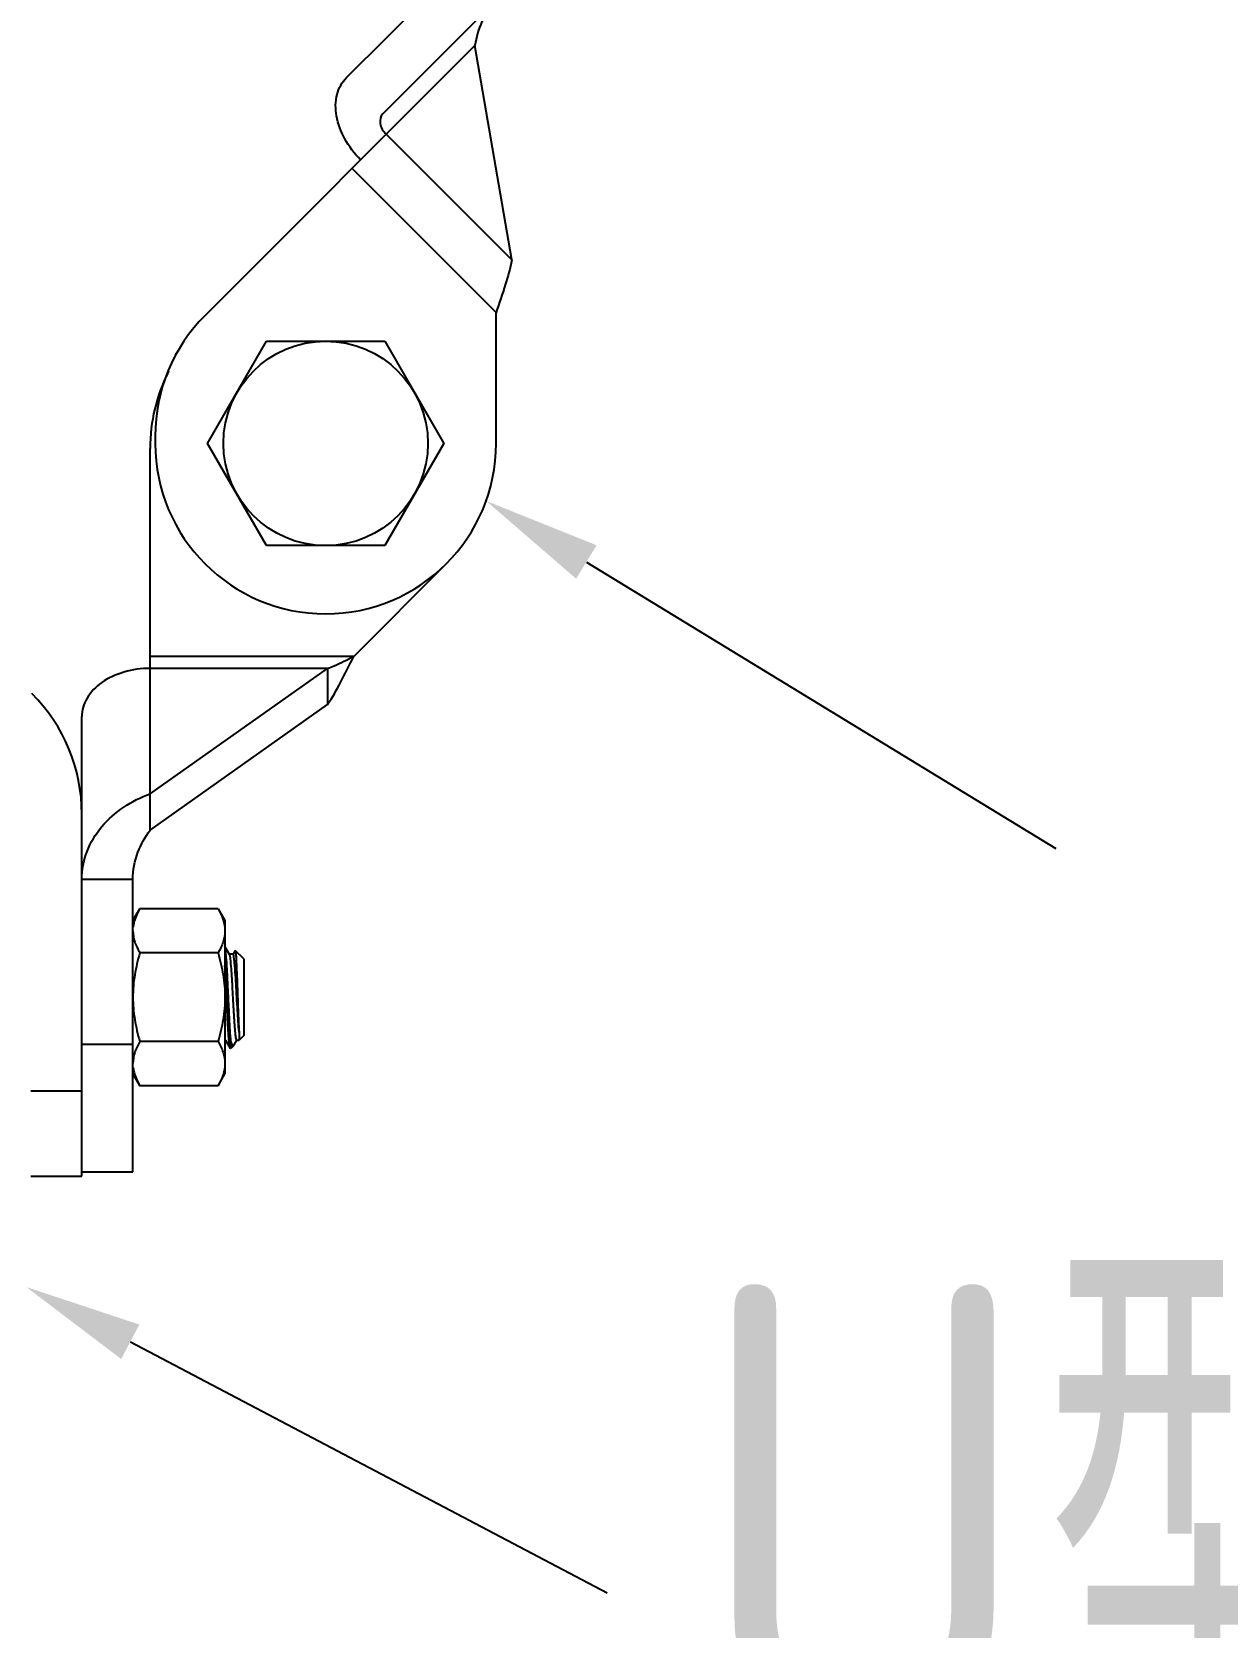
# Model space of a CAD drawing. Extents: x -409572 to -157272, y 600795 to 878326.
# Drawn here: x -400693 to -399675, y 811184 to 812543 of the extents above; entities that cross this region are included whole.
import ezdxf

# ---------------------------------------------------------------- set-up
doc = ezdxf.new("R2010")
doc.units = 0
doc.header["$LTSCALE"] = 1000
doc.header["$MEASUREMENT"] = 0
doc.layers.get('0').update_dxf_attribs({"linetype": 'CONTINUOUS'})
doc.styles.get("Standard").update_dxf_attribs({"font": 'GBENOR', "bigfont": 'GBCBIG'})

msp = doc.modelspace()

# ---------------------------------------------------------------- linework, layer by layer
at = {"linetype": 'CONTINUOUS'}
for p, q in [((-400424.7, 812504.2), (-400318.2, 812610.7)), ((-400393.9, 812473.4), (-400287.4, 812579.9)), ((-400545.1, 812301.6), (-400315.3, 812531.5)), ((-400284, 812348.9), (-400315.3, 812531.5)), ((-400284, 812348.9), (-400390.9, 812455.9)), ((-400420, 812426.8), (-400297.3, 812304.1)), ((-400297.3, 812192.6), (-400297.3, 812304.1)), ((-400543.1, 812192.6), (-400492.8, 812279.8)), ((-400492.8, 812279.8), (-400392.2, 812279.8)), ((-400392.2, 812279.8), (-400341.9, 812192.6)), ((-400587.7, 812199), (-400587.7, 812192.6)), ((-400492.8, 812105.5), (-400543.1, 812192.6)), ((-400341.9, 812192.6), (-400392.2, 812105.5)), ((-400592.1, 811863.1), (-400592.1, 812188.1)), ((-400392.2, 812105.5), (-400492.8, 812105.5)), ((-400418.6, 812011.1), (-400339.8, 812090)), ((-400418.6, 812011.1), (-400592.1, 812011.1)), ((-400440.9, 812000.9), (-400592.1, 812000.9)), ((-400592.1, 811893.9), (-400440.9, 812000.9)), ((-400440.9, 812000.9), (-400440.9, 811970.1)), ((-400650.2, 811568.3), (-400650.2, 811959.8)), ((-400592.1, 811863.1), (-400440.9, 811970.1)), ((-400650.2, 811821.3), (-400606.7, 811821.3)), ((-400606.7, 811571.9), (-400606.7, 811821.3)), ((-400606.7, 811786.1), (-400600.8, 811796.2)), ((-400534.1, 811796.2), (-400600.8, 811796.2)), ((-400534.1, 811796.2), (-400528.3, 811786.1)), ((-400528.3, 811786.1), (-400528.3, 811655.4)), ((-400534.1, 811758.5), (-400600.8, 811758.5)), ((-400524.3, 811757.2), (-400528.3, 811764)), ((-400521.4, 811757.4), (-400524.5, 811757.4)), ((-400519.6, 811760.6), (-400521.4, 811757.4)), ((-400519.6, 811760.6), (-400519.5, 811760.6)), ((-400512.3, 811753.4), (-400519.5, 811760.6)), ((-400512.3, 811753.4), (-400512.3, 811688.1)), ((-400516.3, 811691), (-400516.3, 811684.1)), ((-400512.3, 811688.1), (-400516.3, 811684.1)), ((-400650.2, 811680.8), (-400606.7, 811680.8)), ((-400534.1, 811683), (-400600.8, 811683)), ((-400528.3, 811684.1), (-400527.7, 811684.1)), ((-400527.9, 811684.2), (-400528, 811684.5)), ((-400527.9, 811684.2), (-400523.9, 811677.3)), ((-400523.7, 811677.2), (-400523.9, 811677.3)), ((-400523.2, 811677.2), (-400523.7, 811677.2)), ((-400523.2, 811677.2), (-400523.2, 811682.7)), ((-400520.7, 811679.6), (-400523.2, 811677.2)), ((-400520.7, 811679.6), (-400520.3, 811680.2)), ((-400520.3, 811680.2), (-400518.1, 811684.1)), ((-400518.2, 811684.1), (-400516.3, 811684.1)), ((-400606.7, 811655.4), (-400600.8, 811645.3)), ((-400534.1, 811645.3), (-400528.3, 811655.4)), ((-400693.8, 811640.9), (-400650.2, 811640.9)), ((-400534.1, 811645.3), (-400600.8, 811645.3)), ((-400693.8, 811568.3), (-400650.2, 811568.3)), ((-400650.2, 811571.9), (-400606.7, 811571.9))]:
    msp.add_line(p, q, dxfattribs=at)
for points in [[(-400220.4, 812091.5), (-399820.3, 811847.5)], [(-400608.9, 811427.2), (-400202.8, 811213.3)]]:
    msp.add_lwpolyline(points)
msp.add_circle((-400442.5, 812192.6), 87.1, dxfattribs=at)
for centre, radius, start, end in [((-400442.5, 812199), 145.2, 135, 180), ((-400446.9, 812188.1), 145.2, 152.9997, 180), ((-400442.5, 812192.6), 145.2, 180, 0), ((-400795.4, 811876.8), 145.2, 0, 45), ((-400577.3, 811777.2), 29.3, 172.5984, 173.3691), ((-400525.3, 811685.5), 2.94, 198.4953, 200.8866), ((-400577.3, 811664.3), 29.3, 186.6309, 187.4031)]:
    msp.add_arc(centre, radius, start, end, dxfattribs=at)
for points, knots in [([(-400296, 812571.3), (-400301.5, 812565.8), (-400310.2, 812553.1), (-400314.2, 812538.5), (-400315.3, 812531.5)], [0, 0, 0, 0, 0.522516, 1, 1, 1, 1]), ([(-400412.7, 812434.1), (-400418, 812439.4), (-400426.9, 812451), (-400434.2, 812470.5), (-400434.4, 812489.6), (-400428.6, 812500.3), (-400424.7, 812504.2)], [0, 0, 0, 0, 0.287971, 0.555344, 0.790532, 1, 1, 1, 1]), ([(-400393.9, 812473.4), (-400395.9, 812471.4), (-400397.2, 812464), (-400393.4, 812458.4), (-400390.9, 812455.9)], [0, 0, 0, 0, 0.440241, 1, 1, 1, 1]), ([(-400284, 812348.9), (-400285.3, 812341.7), (-400289.5, 812326.7), (-400294.6, 812312), (-400297.3, 812304.1)], [0, 0, 0, 0, 0.468219, 1, 1, 1, 1]), ([(-400592.1, 812000.9), (-400599.6, 812000.9), (-400614.1, 811998.9), (-400633.2, 811990.3), (-400646.7, 811976.9), (-400650.2, 811965.2), (-400650.2, 811959.8)], [0, 0, 0, 0, 0.287969, 0.555344, 0.790533, 1, 1, 1, 1]), ([(-400440.9, 812000.9), (-400439, 812001.5), (-400431.4, 812004.6), (-400424.1, 812008.3), (-400418.6, 812011.1)], [0, 0, 0, 0, 0.244001, 1, 1, 1, 1]), ([(-400440.9, 811970.1), (-400436.8, 811976.1), (-400429.1, 811989.7), (-400422.3, 812003.7), (-400418.6, 812011.1)], [0, 0, 0, 0, 0.468219, 1, 1, 1, 1]), ([(-400650.2, 811821.3), (-400650.2, 811829.3), (-400647.1, 811845.7), (-400629.8, 811874.1), (-400607.8, 811888.5), (-400592.1, 811893.9)], [0, 0, 0, 0, 0.244342, 0.495326, 1, 1, 1, 1]), ([(-400606.7, 811821.3), (-400606.7, 811829.1), (-400603.8, 811844.2), (-400596.3, 811857.3), (-400592.1, 811863.1)], [0, 0, 0, 0, 0.522516, 1, 1, 1, 1]), ([(-400600.8, 811796.2), (-400601.5, 811795), (-400604.1, 811790.2), (-400605.9, 811785), (-400606.4, 811781)], [0, 0, 0, 0, 0.26074, 1, 1, 1, 1]), ([(-400534.1, 811796.2), (-400532.4, 811793.2), (-400529.5, 811787.2), (-400528.3, 811780.5), (-400528.3, 811777.3)], [0, 0, 0, 0, 0.514931, 1, 1, 1, 1]), ([(-400606.7, 811777.3), (-400606.7, 811774.1), (-400605.5, 811767.4), (-400602.5, 811761.4), (-400600.8, 811758.5)], [0, 0, 0, 0, 0.485069, 1, 1, 1, 1]), ([(-400528.3, 811777.3), (-400528.3, 811774.1), (-400529.5, 811767.4), (-400532.4, 811761.4), (-400534.1, 811758.5)], [0, 0, 0, 0, 0.485069, 1, 1, 1, 1]), ([(-400600.8, 811758.5), (-400602.6, 811752.3), (-400605.6, 811739.9), (-400606.7, 811727.1), (-400606.7, 811720.7)], [0, 0, 0, 0, 0.500104, 1, 1, 1, 1]), ([(-400534.1, 811758.5), (-400532.3, 811752.3), (-400529.4, 811739.9), (-400528.3, 811727.1), (-400528.3, 811720.7)], [0, 0, 0, 0, 0.500104, 1, 1, 1, 1]), ([(-400523.2, 811682.7), (-400523.8, 811689.3), (-400524.3, 811700.2), (-400525.1, 811715.7), (-400525.7, 811728.9), (-400526.3, 811741.3), (-400526.8, 811751.7), (-400527.6, 811759), (-400527.8, 811762.8), (-400528.3, 811764)], [0, 0, 0, 0, 0.242677, 0.403766, 0.571084, 0.728325, 0.86011, 0.953625, 1, 1, 1, 1]), ([(-400524.1, 811756.7), (-400524.2, 811756.8), (-400524.2, 811757), (-400524.3, 811757.2), (-400524.3, 811757.2)], [0, 0, 0, 0, 0.571751, 1, 1, 1, 1]), ([(-400518.2, 811684.1), (-400518.4, 811684.1), (-400518.7, 811685.3), (-400519, 811686.8), (-400519.3, 811689.9), (-400519.7, 811693.9), (-400520.1, 811698.8), (-400520.6, 811706.7), (-400521.2, 811717.4), (-400521.9, 811730.2), (-400522.5, 811741.7), (-400523.3, 811750.4), (-400523.7, 811755.1), (-400524.1, 811756.7)], [0, 0, 0, 0, 0.00993, 0.035692, 0.077147, 0.133012, 0.201431, 0.280113, 0.457397, 0.641103, 0.8066, 0.931746, 1, 1, 1, 1]), ([(-400516.3, 811691), (-400516.9, 811697.1), (-400517.4, 811707), (-400518.2, 811720.7), (-400518.8, 811731.7), (-400519.3, 811740.3), (-400519.8, 811746.4), (-400520.1, 811750.2), (-400520.4, 811753.1), (-400520.7, 811755.4), (-400520.9, 811756.6), (-400521.2, 811757.4), (-400521.4, 811757.4)], [0, 0, 0, 0, 0.275467, 0.445769, 0.616141, 0.769932, 0.835819, 0.892144, 0.937558, 0.970974, 0.991706, 1, 1, 1, 1]), ([(-400519.5, 811760.6), (-400519.3, 811760.5), (-400519.3, 811759.6), (-400519.1, 811758.2), (-400518.9, 811755.8), (-400518.6, 811751), (-400518.3, 811743.5), (-400517.9, 811733.1), (-400517.5, 811721.7), (-400517, 811707.5), (-400516.7, 811697.3), (-400516.3, 811691)], [0, 0, 0, 0, 0.009691, 0.032013, 0.066681, 0.112991, 0.236161, 0.390242, 0.560502, 0.730169, 1, 1, 1, 1]), ([(-400524.2, 811678.2), (-400524.4, 811679.3), (-400524.8, 811682.6), (-400525.5, 811691.9), (-400526.3, 811707.2), (-400527.2, 811727.1), (-400527.9, 811741), (-400528.3, 811747.6)], [0, 0, 0, 0, 0.052851, 0.14115, 0.400167, 0.712507, 1, 1, 1, 1]), ([(-400606.7, 811720.7), (-400606.7, 811714.4), (-400605.6, 811701.6), (-400602.6, 811689.2), (-400600.8, 811683)], [0, 0, 0, 0, 0.499896, 1, 1, 1, 1]), ([(-400528.3, 811720.7), (-400528.3, 811714.4), (-400529.4, 811701.6), (-400532.3, 811689.2), (-400534.1, 811683)], [0, 0, 0, 0, 0.499896, 1, 1, 1, 1]), ([(-400600.8, 811683), (-400602.5, 811680.1), (-400605.5, 811674.1), (-400606.7, 811667.4), (-400606.7, 811664.2)], [0, 0, 0, 0, 0.514931, 1, 1, 1, 1]), ([(-400534.1, 811683), (-400532.4, 811680.1), (-400529.5, 811674.1), (-400528.3, 811667.4), (-400528.3, 811664.2)], [0, 0, 0, 0, 0.514931, 1, 1, 1, 1]), ([(-400523.2, 811682.7), (-400523, 811682.1), (-400522.7, 811681.1), (-400522.2, 811679.9), (-400521.4, 811679.2), (-400520.9, 811679.5), (-400520.7, 811679.6)], [0, 0, 0, 0, 0.409984, 0.688664, 0.852512, 1, 1, 1, 1]), ([(-400606.4, 811660.5), (-400606.3, 811659.2), (-400605.2, 811653.9), (-400602.9, 811648.9), (-400600.8, 811645.3)], [0, 0, 0, 0, 0.241319, 1, 1, 1, 1]), ([(-400528.3, 811664.2), (-400528.3, 811661), (-400529.5, 811654.3), (-400532.4, 811648.3), (-400534.1, 811645.3)], [0, 0, 0, 0, 0.485069, 1, 1, 1, 1])]:
    msp.add_open_spline(points, degree=3, knots=knots, dxfattribs=at)
for points in [[(-400528.1, 811684.6), (-400528.1, 811684.8), (-400528.2, 811685.1), (-400528.3, 811685.4)], [(-400523.9, 811677.3), (-400524, 811677.6), (-400524.1, 811677.9), (-400524.2, 811678.2)]]:
    msp.add_open_spline(points, degree=3, dxfattribs=at)
for points in [[(-400229.1, 812077.3), (-400305.8, 812143.6), (-400211.7, 812105.8)], [(-400616.7, 811412.5), (-400697.4, 811473.8), (-400601.2, 811441.9)]]:
    msp.add_solid(points)

# ---------------------------------------------------------------- texts
msp.add_text('U型管吊架', height=400, rotation=360).set_placement((-400130.8, 811075))

doc.saveas('drawing.dxf')
